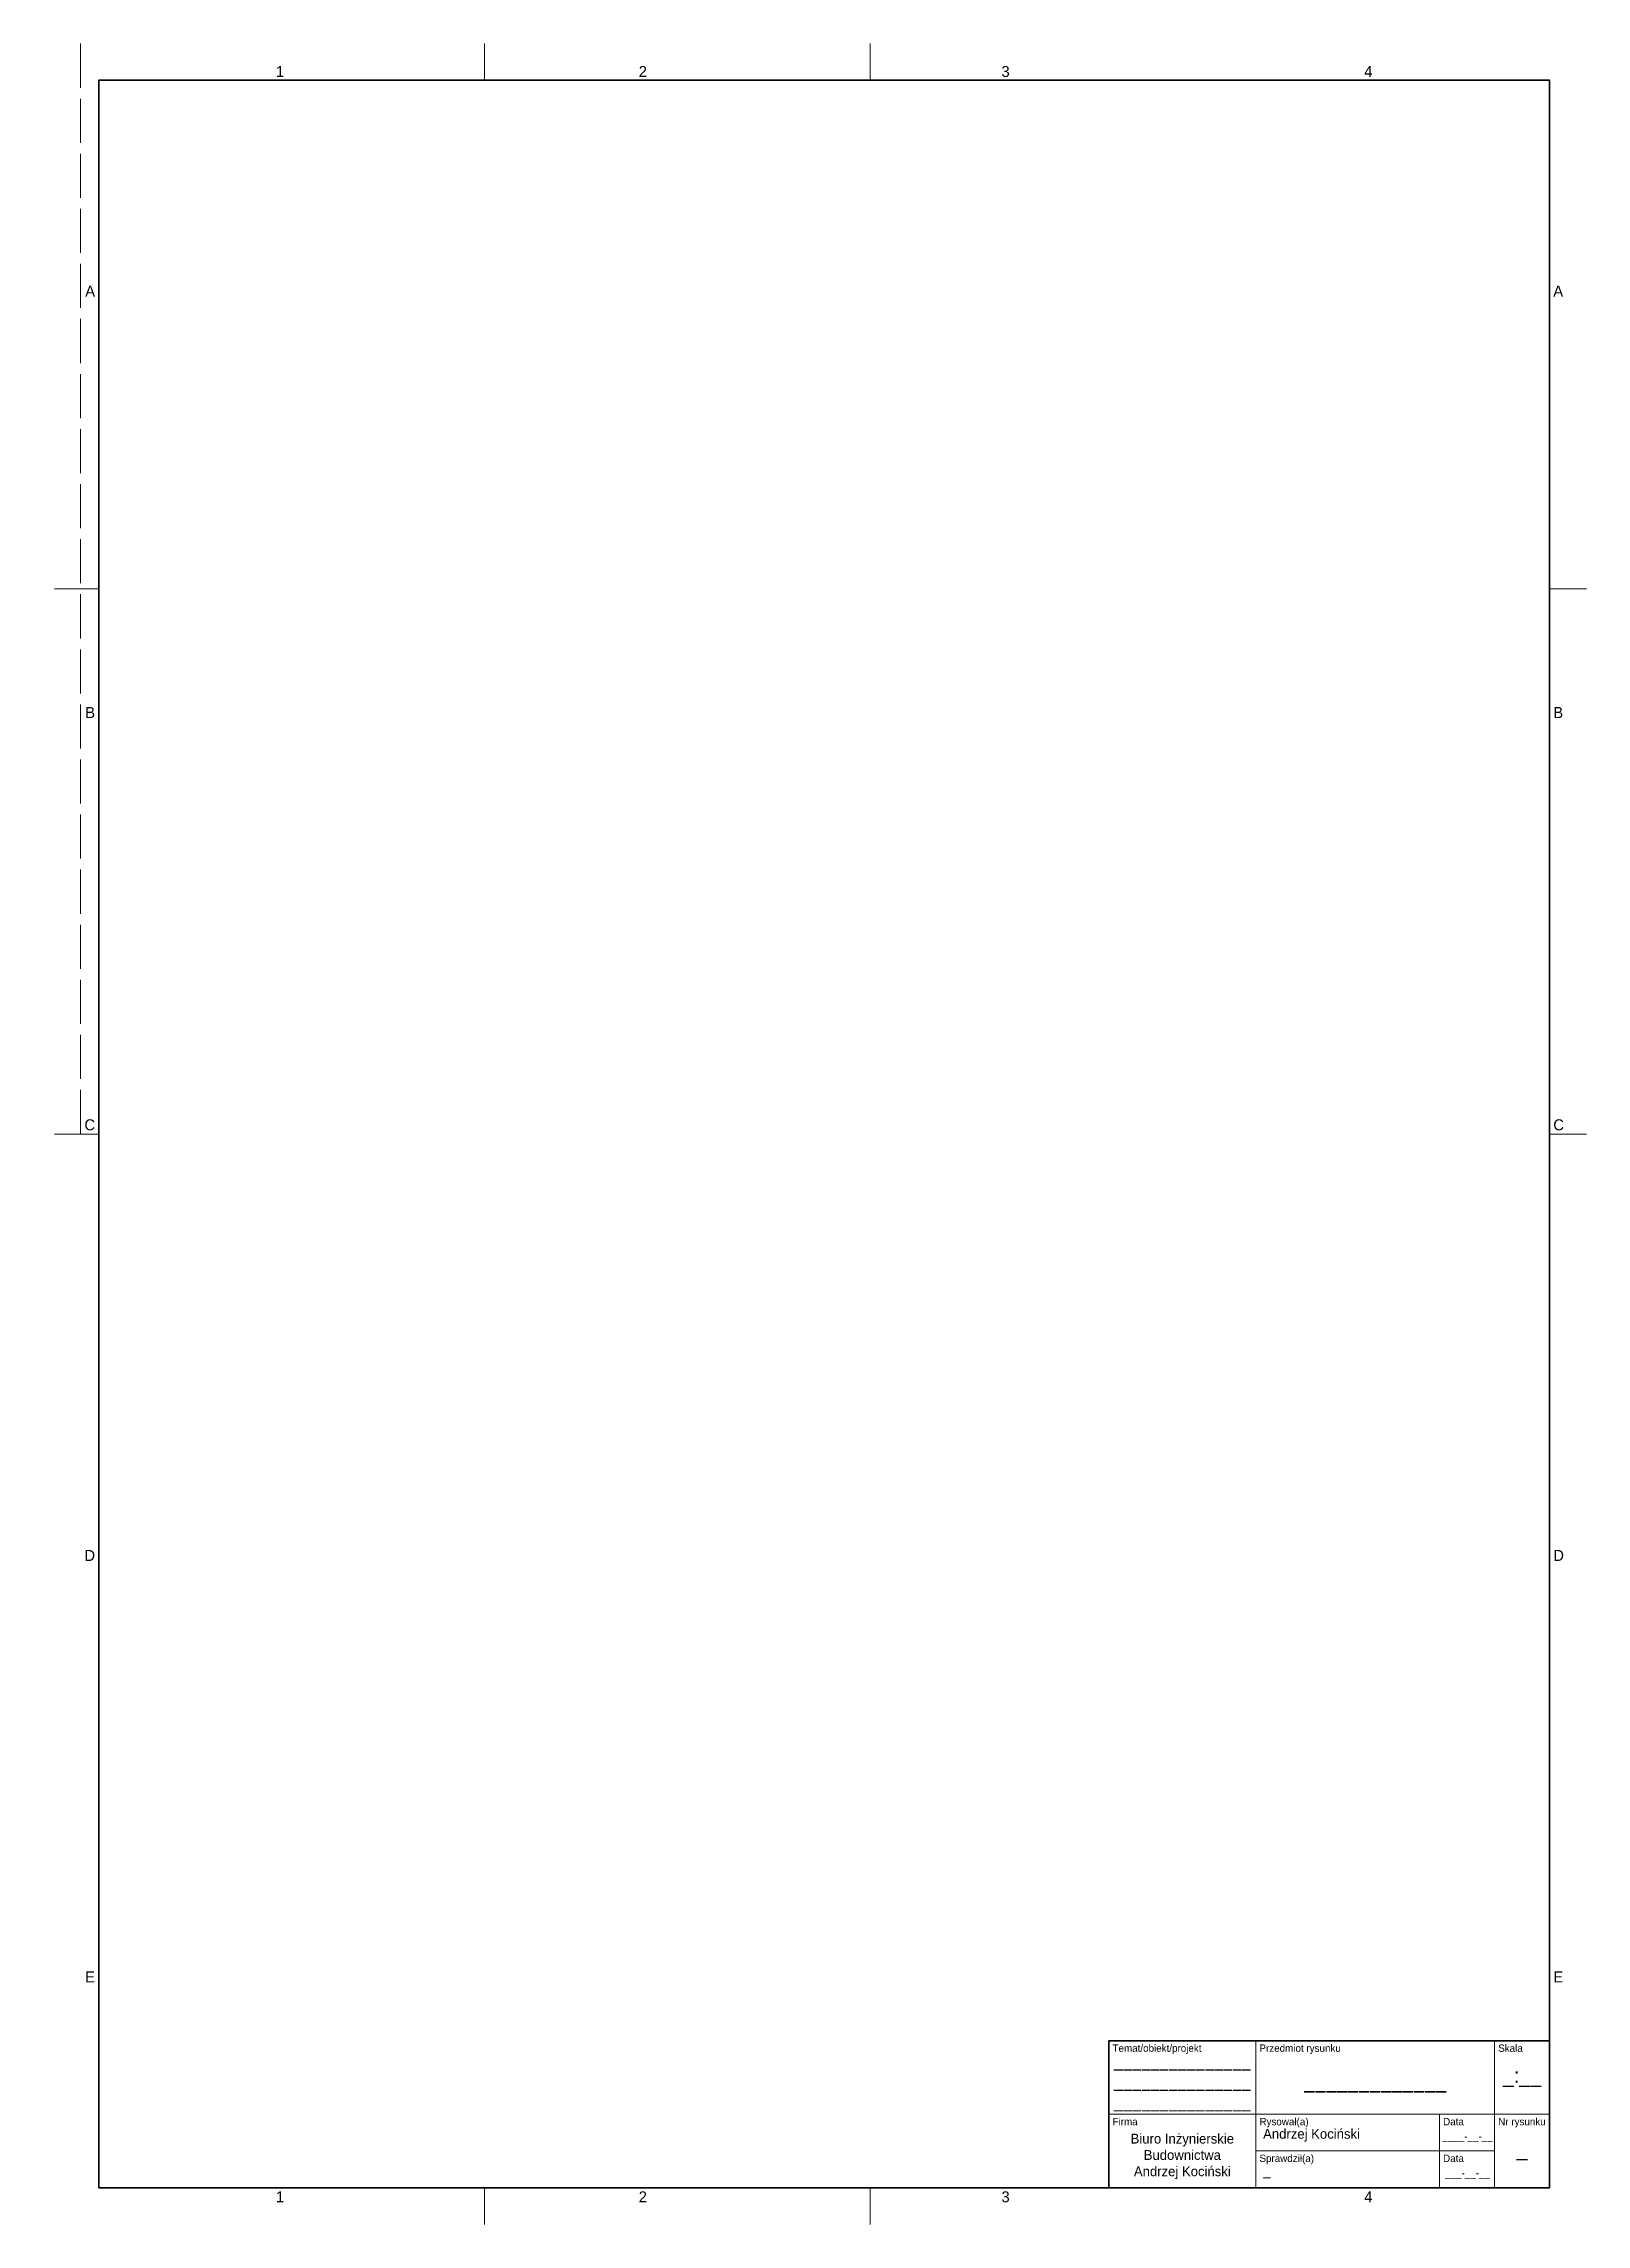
# Model space of a CAD drawing. Header units: millimetres. Extents: x 0 to 420, y 0 to 594.
import ezdxf
from ezdxf.enums import TextEntityAlignment as Align

# ---------------------------------------------------------------- set-up
doc = ezdxf.new("R2010")
doc.units = ezdxf.units.MM
doc.linetypes.add('ACAD_ISO02W100', pattern=[15, 12, -3])
doc.layers.add('ramka tabliczka', color=178, linetype='Continuous', lineweight=35, true_color=0x000000)
doc.styles.add('textstyle3', font='')
doc.styles.get('textstyle3').set_extended_font_data('Fira Sans Compressed')

msp = doc.modelspace()

# ---------------------------------------------------------------- linework, layer by layer
at = {"layer": 'ramka tabliczka', "linetype": 'ACAD_ISO02W100', "lineweight": 18}
for p, q in [((10, 594), (10, 297)), ((120, 584), (120, 594)), ((225, 584), (225, 594)), ((15, 445.5), (0, 445.5)), ((410, 445.5), (420, 445.5)), ((15, 297), (0, 297)), ((410, 297), (420, 297)), ((120, 10), (120, 0)), ((225, 10), (225, 0))]:
    msp.add_line(p, q, dxfattribs=at)
at = {"layer": 'ramka tabliczka', "lineweight": 18}
for p, q in [((330, 50), (330, 20)), ((395, 30), (395, 50)), ((290, 30), (330, 30)), ((330, 30), (375, 30)), ((375, 30), (395, 30)), ((380, 20), (380, 30)), ((395, 30), (410, 30)), ((395, 20), (395, 30)), ((330, 20), (330, 10)), ((330, 20), (375, 20)), ((375, 20), (395, 20)), ((380, 10), (380, 20)), ((395, 10), (395, 20))]:
    msp.add_line(p, q, dxfattribs=at)
at = {"layer": 'ramka tabliczka', "flags": 128}
msp.add_lwpolyline([(15, 10), (410, 10), (410, 584), (15, 584)], close=True, dxfattribs=at)
at = {"layer": 'ramka tabliczka', "lineweight": 35, "flags": 128}
msp.add_lwpolyline([(290, 10), (410, 10), (410, 50), (290, 50)], close=True, dxfattribs=at)

# ---------------------------------------------------------------- texts
at = {"layer": 'ramka tabliczka', "style": 'textstyle3'}
for s, p in [('1', (64.375, 584)), ('2', (163.125, 584)), ('3', (261.875, 584)), ('4', (360.625, 584))]:
    msp.add_text(s, height=3, dxfattribs=at).set_placement(p, align=Align.BOTTOM_CENTER)
for s, p in [('A', (14, 526.6)), ('B', (14, 411.8)), ('C', (14, 299.5)), ('D', (14, 182.2)), ('E', (14, 67.4))]:
    msp.add_text(s, height=3, dxfattribs=at).set_placement(p, align=Align.MIDDLE_RIGHT)
for s, p in [('A', (411, 526.6)), ('B', (411, 411.8)), ('C', (411, 299.5)), ('D', (411, 182.2)), ('E', (411, 67.4))]:
    msp.add_text(s, height=3, dxfattribs=at).set_placement(p, align=Align.MIDDLE_LEFT)
for s, p in [('Temat/obiekt/projekt', (291, 49)), ('Przedmiot rysunku', (331, 49)), ('Skala', (396, 49)), ('Firma', (291, 29)), ('Rysował(a)', (331, 29)), ('Data', (381, 29)), ('Nr rysunku', (396, 29)), ('Sprawdził(a)', (331, 19)), ('Data', (381, 19))]:
    msp.add_text(s, height=2, dxfattribs=at).set_placement(p, align=Align.TOP_LEFT)
for s, p in [('1', (64.375, 9)), ('2', (163.125, 9)), ('3', (261.875, 9)), ('4', (360.625, 9))]:
    msp.add_text(s, height=3, dxfattribs=at).set_placement(p, align=Align.TOP_CENTER)
for s, insert, char_height, attachment_point in [('\\H3.333;_______________\\P_______________\\P_______________', (310, 38.5), 5, 5), ('\\H4;_:__', (402.5, 40), 6, 5), ('\\H4;_____________', (362.5, 38.5), 6, 5), ('\\H2.667;Biuro Inżynierskie\\PBudownictwa\\PAndrzej Kociński', (310, 18.5), 4, 5), ('\\H2.667;Andrzej Kociński', (332, 26), 4, 1), ('\\H2;____-__-__', (387.645, 25), 3, 2), ('\\H2.667;_', (332, 16), 4, 1), ('\\H2;___-__-__', (387.645, 15), 3, 2), ('\\H4;_', (402.5, 20), 6, 5)]:
    msp.add_mtext(s, dxfattribs=dict(at, insert=insert, char_height=char_height, attachment_point=attachment_point))

doc.saveas('drawing.dxf')
